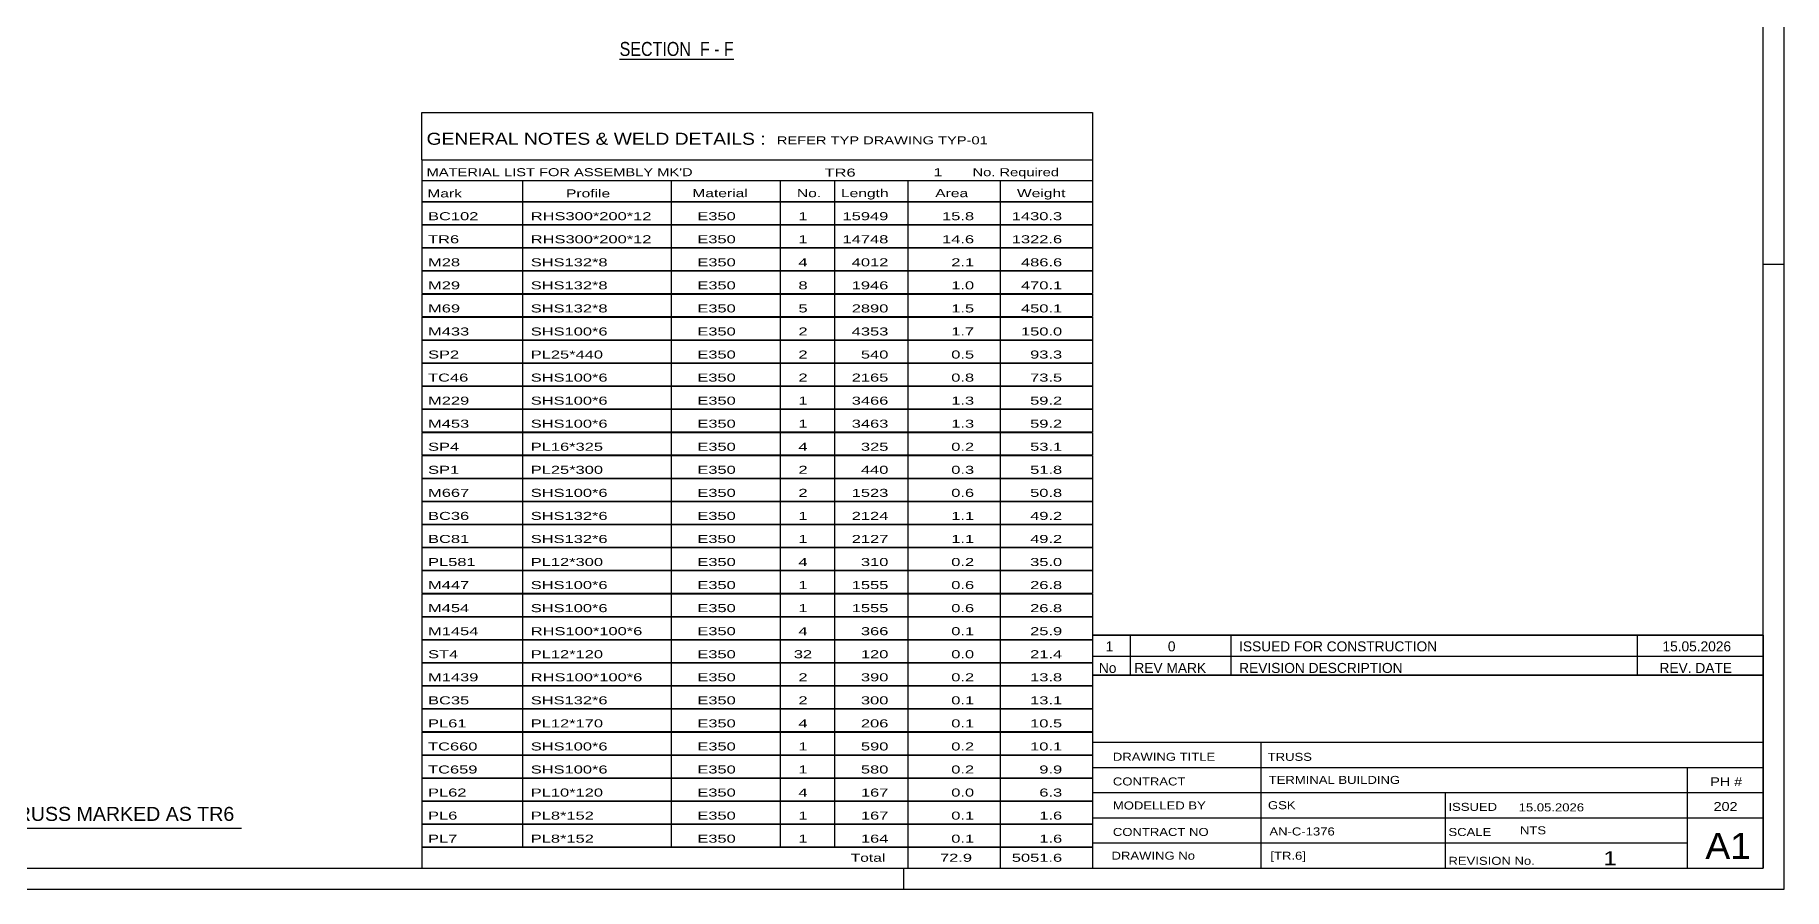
# Model space of a CAD drawing. Header units: millimetres. Extents: x -109 to 1080, y -501 to 340.
# Drawn here: x 662.5 to 1079.8, y -501.5 to -297.7 of the extents above; entities that cross this region are included whole.
import ezdxf

# ---------------------------------------------------------------- set-up
doc = ezdxf.new("R2010")
doc.units = ezdxf.units.MM
doc.styles.add('Arial', font='ARIAL.TTF', dxfattribs={"height": 0.2})
doc.styles.add('Arial Narrow', font='ARIALN.TTF', dxfattribs={"height": 0.2})

# ---------------------------------------------------------------- blocks, each defined once
blk = doc.blocks.new('Unknown-389666448-1162')
at = {"color": 5, "linetype": 'Continuous'}
for p, q in [((1079.83, -501.49), (1079.83, 339.51)), ((1074.83, -496.49), (1074.83, 334.51)), ((1079.83, -352.49), (1074.83, -352.49)), ((-104.17, -496.49), (1074.83, -496.49)), ((869.83, -501.49), (869.83, -496.49)), ((-109.17, -501.49), (1079.83, -501.49))]:
    blk.add_line(p, q, dxfattribs=at)
blk = doc.blocks.new('Unknown-389666448-28953')
at = {"color": 7, "linetype": 'Continuous'}
for p, q in [((914.83, -450.44), (914.83, -496.49)), ((914.83, -450.44), (1074.83, -450.44)), ((1074.83, -450.49), (1074.83, -496.49)), ((914.83, -466.49), (1074.83, -466.49)), ((954.97, -466.49), (954.97, -496.49)), ((914.83, -472.49), (1074.83, -472.49)), ((1056.83, -496.44), (1056.83, -472.44)), ((914.83, -478.49), (1074.83, -478.49)), ((998.97, -478.49), (998.97, -496.49)), ((914.83, -484.49), (1074.83, -484.49)), ((914.83, -490.49), (1056.83, -490.49)), ((914.83, -496.49), (1074.83, -496.49))]:
    blk.add_line(p, q, dxfattribs=at)
at = {"color": 7, "style": 'Arial Narrow'}
for s, height, width, p in [('DRAWING TITLE', 1.9089, 1.425378, (919.71, -470.89)), ('TRUSS', 1.909, 1.425378, (956.64, -470.91)), ('CONTRACT', 1.909, 1.425378, (919.71, -476.78)), ('TERMINAL BUILDING', 1.9089, 1.425378, (956.89, -476.42)), ('MODELLED BY', 1.9089, 1.425378, (919.71, -482.51)), ('GSK', 1.909, 1.425378, (956.71, -482.45)), ('ISSUED', 1.909, 1.425378, (999.77, -482.85)), ('15.05.2026', 1.909, 1.425378, (1016.52, -482.97)), ('CONTRACT NO', 1.9089, 1.425378, (919.71, -488.83)), ('AN-C-1376', 1.909, 1.425378, (957.06, -488.71)), ('SCALE', 1.909, 1.425378, (999.77, -488.84)), ('A1', 6.204, 1.25, (1061.07, -494.29)), ('DRAWING No', 1.909, 1.425378, (919.39, -494.49)), ('[TR.6]', 1.909, 1.425378, (957.29, -494.5)), ('REVISION No.', 1.9089, 1.425378, (999.77, -495.72)), ('1', 3.34, 1.5, (1036.74, -495.81))]:
    blk.add_text(s, height=height, dxfattribs=dict(at, width=width)).set_placement(p)
at = {"color": 7, "linetype": 'Continuous', "style": 'Arial Narrow'}
for s, height, width, p in [('PH #', 2.1, 1.42538, (1062.23, -476.94)), ('202', 2.1, 1.42538, (1063.02, -482.84)), ('NTS', 1.909, 1.425378, (1016.83, -488.44))]:
    blk.add_text(s, height=height, dxfattribs=dict(at, width=width)).set_placement(p)
blk = doc.blocks.new('Unknown-389666448-28954')
at = {"color": 7, "linetype": 'Continuous'}
for p, q in [((914.83, -440.94), (1074.83, -440.94)), ((1074.83, -440.94), (914.83, -440.94)), ((914.83, -440.94), (914.83, -445.94)), ((923.83, -440.94), (923.83, -445.94)), ((947.83, -440.94), (947.83, -445.94)), ((1044.83, -440.94), (1044.83, -445.94)), ((1074.83, -440.94), (1074.83, -445.94)), ((914.83, -445.94), (1074.83, -445.94)), ((914.83, -445.94), (914.83, -450.44)), ((914.83, -445.94), (1074.83, -445.94)), ((923.83, -445.94), (923.83, -450.44)), ((947.83, -445.94), (947.83, -450.44)), ((1044.83, -445.94), (1044.83, -450.44)), ((1074.83, -445.94), (1074.83, -450.44)), ((1074.83, -450.44), (914.83, -450.44))]:
    blk.add_line(p, q, dxfattribs=at)
at = {"color": 7, "linetype": 'Continuous', "style": 'Arial Narrow'}
for s, height, width, p in [('1', 2.39, 1.196471, (917.99, -444.79)), ('0', 2.39, 1.196471, (932.83, -444.79)), ('ISSUED FOR CONSTRUCTION', 2.3861, 1.196471, (949.83, -444.79)), ('15.05.2026', 2.386, 1.196471, (1050.83, -444.79)), ('No', 2.386, 1.2, (916.37, -449.94)), ('REV MARK', 2.386, 1.2, (924.83, -449.94)), ('REVISION DESCRIPTION', 2.3861, 1.2, (949.83, -449.94)), ('REV. DATE', 2.386, 1.2, (1050.11, -449.94))]:
    blk.add_text(s, height=height, dxfattribs=dict(at, width=width)).set_placement(p)
blk = doc.blocks.new('Unknown-389666448-28955')
at = {"color": 7, "linetype": 'Continuous'}
for p, q in [((754.83, -316.24), (914.83, -316.24)), ((754.83, -327.49), (754.83, -316.24)), ((914.83, -316.24), (914.83, -327.49)), ((754.83, -327.49), (914.83, -327.49)), ((754.83, -327.49), (754.83, -332.49)), ((914.83, -327.49), (914.83, -332.49)), ((754.83, -332.49), (914.83, -332.49)), ((754.83, -332.49), (754.83, -337.49)), ((778.83, -332.49), (778.83, -337.49)), ((814.33, -332.49), (814.33, -337.49)), ((840.33, -332.49), (840.33, -337.49)), ((853.33, -332.49), (853.33, -337.49)), ((870.83, -332.49), (870.83, -337.49)), ((892.83, -332.49), (892.83, -337.49)), ((914.83, -332.49), (914.83, -337.49)), ((754.83, -337.49), (914.83, -337.49)), ((754.83, -337.54), (754.83, -342.94)), ((754.83, -337.54), (914.83, -337.54)), ((778.83, -337.49), (778.83, -342.99)), ((814.33, -337.49), (814.33, -342.99)), ((840.33, -337.49), (840.33, -342.99)), ((853.33, -337.49), (853.33, -342.99)), ((870.83, -337.49), (870.83, -342.99)), ((892.83, -337.49), (892.83, -342.99)), ((914.83, -337.54), (914.83, -342.94)), ((754.83, -342.94), (914.83, -342.94)), ((754.83, -343.04), (754.83, -348.44)), ((754.83, -343.04), (914.83, -343.04)), ((778.83, -342.99), (778.83, -348.49)), ((814.33, -342.99), (814.33, -348.49)), ((840.33, -342.99), (840.33, -348.49)), ((853.33, -342.99), (853.33, -348.49)), ((870.83, -342.99), (870.83, -348.49)), ((892.83, -342.99), (892.83, -348.49)), ((914.83, -343.04), (914.83, -348.44)), ((754.83, -348.44), (914.83, -348.44)), ((754.83, -348.54), (754.83, -353.94)), ((754.83, -348.54), (914.83, -348.54)), ((778.83, -348.49), (778.83, -353.99)), ((814.33, -348.49), (814.33, -353.99)), ((840.33, -348.49), (840.33, -353.99)), ((853.33, -348.49), (853.33, -353.99)), ((870.83, -348.49), (870.83, -353.99)), ((892.83, -348.49), (892.83, -353.99)), ((914.83, -348.54), (914.83, -353.94)), ((754.83, -353.94), (914.83, -353.94)), ((754.83, -354.04), (754.83, -359.44)), ((754.83, -354.04), (914.83, -354.04)), ((778.83, -353.99), (778.83, -359.49)), ((814.33, -353.99), (814.33, -359.49)), ((840.33, -353.99), (840.33, -359.49)), ((853.33, -353.99), (853.33, -359.49)), ((870.83, -353.99), (870.83, -359.49)), ((892.83, -353.99), (892.83, -359.49)), ((914.83, -354.04), (914.83, -359.44)), ((754.83, -359.44), (914.83, -359.44)), ((754.83, -359.54), (754.83, -364.94)), ((754.83, -359.54), (914.83, -359.54)), ((778.83, -359.49), (778.83, -364.99)), ((814.33, -359.49), (814.33, -364.99)), ((840.33, -359.49), (840.33, -364.99)), ((853.33, -359.49), (853.33, -364.99)), ((870.83, -359.49), (870.83, -364.99)), ((892.83, -359.49), (892.83, -364.99)), ((914.83, -359.54), (914.83, -364.94)), ((754.83, -364.94), (914.83, -364.94)), ((754.83, -365.04), (754.83, -370.44)), ((754.83, -365.04), (914.83, -365.04)), ((778.83, -364.99), (778.83, -370.49)), ((814.33, -364.99), (814.33, -370.49)), ((840.33, -364.99), (840.33, -370.49)), ((853.33, -364.99), (853.33, -370.49)), ((870.83, -364.99), (870.83, -370.49)), ((892.83, -364.99), (892.83, -370.49)), ((914.83, -365.04), (914.83, -370.44)), ((754.83, -370.44), (914.83, -370.44)), ((754.83, -370.54), (754.83, -375.94)), ((754.83, -370.54), (914.83, -370.54)), ((778.83, -370.49), (778.83, -375.99)), ((814.33, -370.49), (814.33, -375.99)), ((840.33, -370.49), (840.33, -375.99)), ((853.33, -370.49), (853.33, -375.99)), ((870.83, -370.49), (870.83, -375.99)), ((892.83, -370.49), (892.83, -375.99)), ((914.83, -370.54), (914.83, -375.94)), ((754.83, -375.94), (914.83, -375.94)), ((754.83, -376.04), (754.83, -381.44)), ((754.83, -376.04), (914.83, -376.04)), ((778.83, -375.99), (778.83, -381.49)), ((814.33, -375.99), (814.33, -381.49)), ((840.33, -375.99), (840.33, -381.49)), ((853.33, -375.99), (853.33, -381.49)), ((870.83, -375.99), (870.83, -381.49)), ((892.83, -375.99), (892.83, -381.49)), ((914.83, -376.04), (914.83, -381.44)), ((754.83, -381.44), (914.83, -381.44)), ((754.83, -381.54), (754.83, -386.94)), ((754.83, -381.54), (914.83, -381.54)), ((778.83, -381.49), (778.83, -386.99)), ((814.33, -381.49), (814.33, -386.99)), ((840.33, -381.49), (840.33, -386.99)), ((853.33, -381.49), (853.33, -386.99)), ((870.83, -381.49), (870.83, -386.99)), ((892.83, -381.49), (892.83, -386.99)), ((914.83, -381.54), (914.83, -386.94)), ((754.83, -386.94), (914.83, -386.94)), ((754.83, -387.04), (754.83, -392.44)), ((754.83, -387.04), (914.83, -387.04)), ((778.83, -386.99), (778.83, -392.49)), ((814.33, -386.99), (814.33, -392.49)), ((840.33, -386.99), (840.33, -392.49)), ((853.33, -386.99), (853.33, -392.49)), ((870.83, -386.99), (870.83, -392.49)), ((892.83, -386.99), (892.83, -392.49)), ((914.83, -387.04), (914.83, -392.44)), ((754.83, -392.44), (914.83, -392.44)), ((754.83, -392.54), (754.83, -397.94)), ((754.83, -392.54), (914.83, -392.54)), ((778.83, -392.49), (778.83, -397.99)), ((814.33, -392.49), (814.33, -397.99)), ((840.33, -392.49), (840.33, -397.99)), ((853.33, -392.49), (853.33, -397.99)), ((870.83, -392.49), (870.83, -397.99)), ((892.83, -392.49), (892.83, -397.99)), ((914.83, -392.54), (914.83, -397.94)), ((754.83, -397.94), (914.83, -397.94)), ((754.83, -398.04), (754.83, -403.44)), ((754.83, -398.04), (914.83, -398.04)), ((778.83, -397.99), (778.83, -403.49)), ((814.33, -397.99), (814.33, -403.49)), ((840.33, -397.99), (840.33, -403.49)), ((853.33, -397.99), (853.33, -403.49)), ((870.83, -397.99), (870.83, -403.49)), ((892.83, -397.99), (892.83, -403.49)), ((914.83, -398.04), (914.83, -403.44)), ((754.83, -403.44), (914.83, -403.44)), ((754.83, -403.54), (754.83, -408.94)), ((754.83, -403.54), (914.83, -403.54)), ((778.83, -403.49), (778.83, -408.99)), ((814.33, -403.49), (814.33, -408.99)), ((840.33, -403.49), (840.33, -408.99)), ((853.33, -403.49), (853.33, -408.99)), ((870.83, -403.49), (870.83, -408.99)), ((892.83, -403.49), (892.83, -408.99)), ((914.83, -403.54), (914.83, -408.94)), ((754.83, -408.94), (914.83, -408.94)), ((754.83, -409.04), (754.83, -414.44)), ((754.83, -409.04), (914.83, -409.04)), ((778.83, -408.99), (778.83, -414.49)), ((814.33, -408.99), (814.33, -414.49)), ((840.33, -408.99), (840.33, -414.49)), ((853.33, -408.99), (853.33, -414.49)), ((870.83, -408.99), (870.83, -414.49)), ((892.83, -408.99), (892.83, -414.49)), ((914.83, -409.04), (914.83, -414.44)), ((754.83, -414.44), (914.83, -414.44)), ((754.83, -414.54), (754.83, -419.94)), ((754.83, -414.54), (914.83, -414.54)), ((778.83, -414.49), (778.83, -419.99)), ((814.33, -414.49), (814.33, -419.99)), ((840.33, -414.49), (840.33, -419.99)), ((853.33, -414.49), (853.33, -419.99)), ((870.83, -414.49), (870.83, -419.99)), ((892.83, -414.49), (892.83, -419.99)), ((914.83, -414.54), (914.83, -419.94)), ((754.83, -419.94), (914.83, -419.94)), ((754.83, -420.04), (754.83, -425.44)), ((754.83, -420.04), (914.83, -420.04)), ((778.83, -419.99), (778.83, -425.49)), ((814.33, -419.99), (814.33, -425.49)), ((840.33, -419.99), (840.33, -425.49)), ((853.33, -419.99), (853.33, -425.49)), ((870.83, -419.99), (870.83, -425.49)), ((892.83, -419.99), (892.83, -425.49)), ((914.83, -420.04), (914.83, -425.44)), ((754.83, -425.44), (914.83, -425.44)), ((754.83, -425.54), (754.83, -430.94)), ((754.83, -425.54), (914.83, -425.54)), ((778.83, -425.49), (778.83, -430.99)), ((814.33, -425.49), (814.33, -430.99)), ((840.33, -425.49), (840.33, -430.99)), ((853.33, -425.49), (853.33, -430.99)), ((870.83, -425.49), (870.83, -430.99)), ((892.83, -425.49), (892.83, -430.99)), ((914.83, -425.54), (914.83, -430.94)), ((754.83, -430.94), (914.83, -430.94)), ((754.83, -431.04), (754.83, -436.44)), ((754.83, -431.04), (914.83, -431.04)), ((778.83, -430.99), (778.83, -436.49)), ((814.33, -430.99), (814.33, -436.49)), ((840.33, -430.99), (840.33, -436.49)), ((853.33, -430.99), (853.33, -436.49)), ((870.83, -430.99), (870.83, -436.49)), ((892.83, -430.99), (892.83, -436.49)), ((914.83, -431.04), (914.83, -436.44)), ((754.83, -436.44), (914.83, -436.44)), ((754.83, -436.54), (754.83, -441.94)), ((754.83, -436.54), (914.83, -436.54)), ((778.83, -436.49), (778.83, -441.99)), ((814.33, -436.49), (814.33, -441.99)), ((840.33, -436.49), (840.33, -441.99)), ((853.33, -436.49), (853.33, -441.99)), ((870.83, -436.49), (870.83, -441.99)), ((892.83, -436.49), (892.83, -441.99)), ((914.83, -436.54), (914.83, -441.94)), ((754.83, -441.94), (914.83, -441.94)), ((754.83, -442.04), (754.83, -447.44)), ((754.83, -442.04), (914.83, -442.04)), ((778.83, -441.99), (778.83, -447.49)), ((814.33, -441.99), (814.33, -447.49)), ((840.33, -441.99), (840.33, -447.49)), ((853.33, -441.99), (853.33, -447.49)), ((870.83, -441.99), (870.83, -447.49)), ((892.83, -441.99), (892.83, -447.49)), ((914.83, -442.04), (914.83, -447.44)), ((754.83, -447.44), (914.83, -447.44)), ((754.83, -447.54), (754.83, -452.94)), ((754.83, -447.54), (914.83, -447.54)), ((778.83, -447.49), (778.83, -452.99)), ((814.33, -447.49), (814.33, -452.99)), ((840.33, -447.49), (840.33, -452.99)), ((853.33, -447.49), (853.33, -452.99)), ((870.83, -447.49), (870.83, -452.99)), ((892.83, -447.49), (892.83, -452.99)), ((914.83, -447.54), (914.83, -452.94)), ((754.83, -452.94), (914.83, -452.94)), ((754.83, -453.04), (754.83, -458.44)), ((754.83, -453.04), (914.83, -453.04)), ((778.83, -452.99), (778.83, -458.49)), ((814.33, -452.99), (814.33, -458.49)), ((840.33, -452.99), (840.33, -458.49)), ((853.33, -452.99), (853.33, -458.49)), ((870.83, -452.99), (870.83, -458.49)), ((892.83, -452.99), (892.83, -458.49)), ((914.83, -453.04), (914.83, -458.44)), ((754.83, -458.44), (914.83, -458.44)), ((754.83, -458.54), (754.83, -463.94)), ((754.83, -458.54), (914.83, -458.54)), ((778.83, -458.49), (778.83, -463.99)), ((814.33, -458.49), (814.33, -463.99)), ((840.33, -458.49), (840.33, -463.99)), ((853.33, -458.49), (853.33, -463.99)), ((870.83, -458.49), (870.83, -463.99)), ((892.83, -458.49), (892.83, -463.99)), ((914.83, -458.54), (914.83, -463.94)), ((754.83, -463.94), (914.83, -463.94)), ((754.83, -464.04), (754.83, -469.44)), ((754.83, -464.04), (914.83, -464.04)), ((778.83, -463.99), (778.83, -469.49)), ((814.33, -463.99), (814.33, -469.49)), ((840.33, -463.99), (840.33, -469.49)), ((853.33, -463.99), (853.33, -469.49)), ((870.83, -463.99), (870.83, -469.49)), ((892.83, -463.99), (892.83, -469.49)), ((914.83, -464.04), (914.83, -469.44)), ((754.83, -469.44), (914.83, -469.44)), ((754.83, -469.54), (754.83, -474.94)), ((754.83, -469.54), (914.83, -469.54)), ((778.83, -469.49), (778.83, -474.99)), ((814.33, -469.49), (814.33, -474.99)), ((840.33, -469.49), (840.33, -474.99)), ((853.33, -469.49), (853.33, -474.99)), ((870.83, -469.49), (870.83, -474.99)), ((892.83, -469.49), (892.83, -474.99)), ((914.83, -469.54), (914.83, -474.94)), ((754.83, -474.94), (914.83, -474.94)), ((754.83, -475.04), (754.83, -480.44)), ((754.83, -475.04), (914.83, -475.04)), ((778.83, -474.99), (778.83, -480.49)), ((814.33, -474.99), (814.33, -480.49)), ((840.33, -474.99), (840.33, -480.49)), ((853.33, -474.99), (853.33, -480.49)), ((870.83, -474.99), (870.83, -480.49)), ((892.83, -474.99), (892.83, -480.49)), ((914.83, -475.04), (914.83, -480.44)), ((754.83, -480.44), (914.83, -480.44)), ((754.83, -480.54), (754.83, -485.94)), ((754.83, -480.54), (914.83, -480.54)), ((778.83, -480.49), (778.83, -485.99)), ((814.33, -480.49), (814.33, -485.99)), ((840.33, -480.49), (840.33, -485.99)), ((853.33, -480.49), (853.33, -485.99)), ((870.83, -480.49), (870.83, -485.99)), ((892.83, -480.49), (892.83, -485.99)), ((914.83, -480.54), (914.83, -485.94)), ((754.83, -485.94), (914.83, -485.94)), ((754.83, -486.04), (754.83, -491.44)), ((754.83, -486.04), (914.83, -486.04)), ((778.83, -485.99), (778.83, -491.49)), ((814.33, -485.99), (814.33, -491.49)), ((840.33, -485.99), (840.33, -491.49)), ((853.33, -485.99), (853.33, -491.49)), ((870.83, -485.99), (870.83, -491.49)), ((892.83, -485.99), (892.83, -491.49)), ((914.83, -486.04), (914.83, -491.44)), ((754.83, -491.44), (914.83, -491.44)), ((754.83, -491.49), (914.83, -491.49)), ((754.83, -491.49), (754.83, -496.49)), ((870.83, -491.49), (870.83, -496.49)), ((892.83, -491.49), (892.83, -496.49)), ((914.83, -491.49), (914.83, -496.49)), ((754.83, -496.49), (914.83, -496.49))]:
    blk.add_line(p, q, dxfattribs=at)
at = {"color": 7, "style": 'Arial Narrow'}
for s, height, width, p in [('GENERAL NOTES & WELD DETAILS :', 2.8633, 1.4, (755.98, -323.93)), ('REFER TYP DRAWING TYP-01', 1.9089, 1.6, (839.53, -323.83)), ("MATERIAL LIST FOR ASSEMBLY MK'D", 1.9089, 1.6, (755.98, -331.43)), ('TR6', 1.909, 1.794707, (850.92, -331.52)), ('1', 1.91, 1.794707, (876.91, -331.43)), ('No. Required', 1.9089, 1.6, (886.24, -331.43)), ('Mark', 1.909, 1.7, (756.16, -336.49)), ('Profile', 1.909, 1.7, (789.24, -336.49)), ('Material', 1.909, 1.7, (819.37, -336.43)), ('No.', 1.909, 1.7, (844.33, -336.43)), ('Length', 1.909, 1.7, (854.83, -336.43)), ('Area', 1.909, 1.7, (877.33, -336.43)), ('Weight', 1.909, 1.7, (896.83, -336.43))]:
    blk.add_text(s, height=height, dxfattribs=dict(at, width=width)).set_placement(p)
at = {"color": 7, "linetype": 'Continuous', "style": 'Arial Narrow'}
for s, height, width, p in [('BC102', 1.909, 1.794707, (756.33, -341.93)), ('RHS300*200*12', 1.9089, 1.794707, (780.83, -341.93)), ('E350', 1.909, 1.794707, (820.57, -341.93)), ('1', 1.91, 1.794707, (844.69, -341.93)), ('15949', 1.909, 1.794707, (855.22, -341.93)), ('15.8', 1.909, 1.794707, (878.96, -341.93)), ('1430.3', 1.909, 1.794707, (895.6, -341.93)), ('TR6', 1.909, 1.794707, (756.33, -347.43)), ('RHS300*200*12', 1.9089, 1.794707, (780.83, -347.43)), ('E350', 1.909, 1.794707, (820.57, -347.43)), ('1', 1.91, 1.794707, (844.69, -347.43)), ('14748', 1.909, 1.794707, (855.22, -347.43)), ('14.6', 1.909, 1.794707, (878.96, -347.43)), ('1322.6', 1.909, 1.794707, (895.6, -347.43)), ('M28', 1.909, 1.794707, (756.33, -352.93)), ('SHS132*8', 1.909, 1.794707, (780.83, -352.93)), ('E350', 1.909, 1.794707, (820.57, -352.93)), ('4', 1.91, 1.794707, (844.69, -352.93)), ('4012', 1.909, 1.794707, (857.41, -352.93)), ('2.1', 1.909, 1.794707, (881.15, -352.93)), ('486.6', 1.909, 1.794707, (897.79, -352.93)), ('M29', 1.909, 1.794707, (756.33, -358.43)), ('SHS132*8', 1.909, 1.794707, (780.83, -358.43)), ('E350', 1.909, 1.794707, (820.57, -358.43)), ('8', 1.91, 1.794707, (844.69, -358.43)), ('1946', 1.909, 1.794707, (857.41, -358.43)), ('1.0', 1.909, 1.794707, (881.15, -358.43)), ('470.1', 1.909, 1.794707, (897.79, -358.43)), ('M69', 1.909, 1.794707, (756.33, -363.93)), ('SHS132*8', 1.909, 1.794707, (780.83, -363.93)), ('E350', 1.909, 1.794707, (820.57, -363.93)), ('5', 1.91, 1.794707, (844.69, -363.93)), ('2890', 1.909, 1.794707, (857.41, -363.93)), ('1.5', 1.909, 1.794707, (881.15, -363.93)), ('450.1', 1.909, 1.794707, (897.79, -363.93)), ('M433', 1.909, 1.794707, (756.33, -369.43)), ('SHS100*6', 1.909, 1.794707, (780.83, -369.43)), ('E350', 1.909, 1.794707, (820.57, -369.43)), ('2', 1.91, 1.794707, (844.69, -369.43)), ('4353', 1.909, 1.794707, (857.41, -369.43)), ('1.7', 1.909, 1.794707, (881.15, -369.43)), ('150.0', 1.909, 1.794707, (897.79, -369.43)), ('SP2', 1.909, 1.794707, (756.33, -374.93)), ('PL25*440', 1.909, 1.794707, (780.83, -374.93)), ('E350', 1.909, 1.794707, (820.57, -374.93)), ('2', 1.91, 1.794707, (844.69, -374.93)), ('540', 1.909, 1.794707, (859.6, -374.93)), ('0.5', 1.909, 1.794707, (881.15, -374.93)), ('93.3', 1.909, 1.794707, (899.97, -374.93)), ('TC46', 1.909, 1.794707, (756.33, -380.43)), ('SHS100*6', 1.909, 1.794707, (780.83, -380.43)), ('E350', 1.909, 1.794707, (820.57, -380.43)), ('2', 1.91, 1.794707, (844.69, -380.43)), ('2165', 1.909, 1.794707, (857.41, -380.43)), ('0.8', 1.909, 1.794707, (881.15, -380.43)), ('73.5', 1.909, 1.794707, (899.97, -380.43)), ('M229', 1.909, 1.794707, (756.33, -385.93)), ('SHS100*6', 1.909, 1.794707, (780.83, -385.93)), ('E350', 1.909, 1.794707, (820.57, -385.93)), ('1', 1.91, 1.794707, (844.69, -385.93)), ('3466', 1.909, 1.794707, (857.41, -385.93)), ('1.3', 1.909, 1.794707, (881.15, -385.93)), ('59.2', 1.909, 1.794707, (899.97, -385.93)), ('M453', 1.909, 1.794707, (756.33, -391.43)), ('SHS100*6', 1.909, 1.794707, (780.83, -391.43)), ('E350', 1.909, 1.794707, (820.57, -391.43)), ('1', 1.91, 1.794707, (844.69, -391.43)), ('3463', 1.909, 1.794707, (857.41, -391.43)), ('1.3', 1.909, 1.794707, (881.15, -391.43)), ('59.2', 1.909, 1.794707, (899.97, -391.43)), ('SP4', 1.909, 1.794707, (756.33, -396.93)), ('PL16*325', 1.909, 1.794707, (780.83, -396.93)), ('E350', 1.909, 1.794707, (820.57, -396.93)), ('4', 1.91, 1.794707, (844.69, -396.93)), ('325', 1.909, 1.794707, (859.6, -396.93)), ('0.2', 1.909, 1.794707, (881.15, -396.93)), ('53.1', 1.909, 1.794707, (899.97, -396.93)), ('SP1', 1.909, 1.794707, (756.33, -402.43)), ('PL25*300', 1.909, 1.794707, (780.83, -402.43)), ('E350', 1.909, 1.794707, (820.57, -402.43)), ('2', 1.91, 1.794707, (844.69, -402.43)), ('440', 1.909, 1.794707, (859.6, -402.43)), ('0.3', 1.909, 1.794707, (881.15, -402.43)), ('51.8', 1.909, 1.794707, (899.97, -402.43)), ('M667', 1.909, 1.794707, (756.33, -407.93)), ('SHS100*6', 1.909, 1.794707, (780.83, -407.93)), ('E350', 1.909, 1.794707, (820.57, -407.93)), ('2', 1.91, 1.794707, (844.69, -407.93)), ('1523', 1.909, 1.794707, (857.41, -407.93)), ('0.6', 1.909, 1.794707, (881.15, -407.93)), ('50.8', 1.909, 1.794707, (899.97, -407.93)), ('BC36', 1.909, 1.794707, (756.33, -413.43)), ('SHS132*6', 1.909, 1.794707, (780.83, -413.43)), ('E350', 1.909, 1.794707, (820.57, -413.43)), ('1', 1.91, 1.794707, (844.69, -413.43)), ('2124', 1.909, 1.794707, (857.41, -413.43)), ('1.1', 1.909, 1.794707, (881.15, -413.43)), ('49.2', 1.909, 1.794707, (899.97, -413.43)), ('BC81', 1.909, 1.794707, (756.33, -418.93)), ('SHS132*6', 1.909, 1.794707, (780.83, -418.93)), ('E350', 1.909, 1.794707, (820.57, -418.93)), ('1', 1.91, 1.794707, (844.69, -418.93)), ('2127', 1.909, 1.794707, (857.41, -418.93)), ('1.1', 1.909, 1.794707, (881.15, -418.93)), ('49.2', 1.909, 1.794707, (899.97, -418.93)), ('PL581', 1.909, 1.794707, (756.33, -424.43)), ('PL12*300', 1.909, 1.794707, (780.83, -424.43)), ('E350', 1.909, 1.794707, (820.57, -424.43)), ('4', 1.91, 1.794707, (844.69, -424.43)), ('310', 1.909, 1.794707, (859.6, -424.43)), ('0.2', 1.909, 1.794707, (881.15, -424.43)), ('35.0', 1.909, 1.794707, (899.97, -424.43)), ('M447', 1.909, 1.794707, (756.33, -429.93)), ('SHS100*6', 1.909, 1.794707, (780.83, -429.93)), ('E350', 1.909, 1.794707, (820.57, -429.93)), ('1', 1.91, 1.794707, (844.69, -429.93)), ('1555', 1.909, 1.794707, (857.41, -429.93)), ('0.6', 1.909, 1.794707, (881.15, -429.93)), ('26.8', 1.909, 1.794707, (899.97, -429.93)), ('M454', 1.909, 1.794707, (756.33, -435.43)), ('SHS100*6', 1.909, 1.794707, (780.83, -435.43)), ('E350', 1.909, 1.794707, (820.57, -435.43)), ('1', 1.91, 1.794707, (844.69, -435.43)), ('1555', 1.909, 1.794707, (857.41, -435.43)), ('0.6', 1.909, 1.794707, (881.15, -435.43)), ('26.8', 1.909, 1.794707, (899.97, -435.43)), ('M1454', 1.909, 1.794707, (756.33, -440.93)), ('RHS100*100*6', 1.9089, 1.794707, (780.83, -440.93)), ('E350', 1.909, 1.794707, (820.57, -440.93)), ('4', 1.91, 1.794707, (844.69, -440.93)), ('366', 1.909, 1.794707, (859.6, -440.93)), ('0.1', 1.909, 1.794707, (881.15, -440.93)), ('25.9', 1.909, 1.794707, (899.97, -440.93)), ('ST4', 1.909, 1.794707, (756.33, -446.43)), ('PL12*120', 1.909, 1.794707, (780.83, -446.43)), ('E350', 1.909, 1.794707, (820.57, -446.43)), ('32', 1.909, 1.794707, (843.59, -446.43)), ('120', 1.909, 1.794707, (859.6, -446.43)), ('0.0', 1.909, 1.794707, (881.15, -446.43)), ('21.4', 1.909, 1.794707, (899.97, -446.43)), ('M1439', 1.909, 1.794707, (756.33, -451.93)), ('RHS100*100*6', 1.9089, 1.794707, (780.83, -451.93)), ('E350', 1.909, 1.794707, (820.57, -451.93)), ('2', 1.91, 1.794707, (844.69, -451.93)), ('390', 1.909, 1.794707, (859.6, -451.93)), ('0.2', 1.909, 1.794707, (881.15, -451.93)), ('13.8', 1.909, 1.794707, (899.97, -451.93)), ('BC35', 1.909, 1.794707, (756.33, -457.43)), ('SHS132*6', 1.909, 1.794707, (780.83, -457.43)), ('E350', 1.909, 1.794707, (820.57, -457.43)), ('2', 1.91, 1.794707, (844.69, -457.43)), ('300', 1.909, 1.794707, (859.6, -457.43)), ('0.1', 1.909, 1.794707, (881.15, -457.43)), ('13.1', 1.909, 1.794707, (899.97, -457.43)), ('PL61', 1.909, 1.794707, (756.33, -462.93)), ('PL12*170', 1.909, 1.794707, (780.83, -462.93)), ('E350', 1.909, 1.794707, (820.57, -462.93)), ('4', 1.91, 1.794707, (844.69, -462.93)), ('206', 1.909, 1.794707, (859.6, -462.93)), ('0.1', 1.909, 1.794707, (881.15, -462.93)), ('10.5', 1.909, 1.794707, (899.97, -462.93)), ('TC660', 1.909, 1.794707, (756.33, -468.43)), ('SHS100*6', 1.909, 1.794707, (780.83, -468.43)), ('E350', 1.909, 1.794707, (820.57, -468.43)), ('1', 1.91, 1.794707, (844.69, -468.43)), ('590', 1.909, 1.794707, (859.6, -468.43)), ('0.2', 1.909, 1.794707, (881.15, -468.43)), ('10.1', 1.909, 1.794707, (899.97, -468.43)), ('TC659', 1.909, 1.794707, (756.33, -473.93)), ('SHS100*6', 1.909, 1.794707, (780.83, -473.93)), ('E350', 1.909, 1.794707, (820.57, -473.93)), ('1', 1.91, 1.794707, (844.69, -473.93)), ('580', 1.909, 1.794707, (859.6, -473.93)), ('0.2', 1.909, 1.794707, (881.15, -473.93)), ('9.9', 1.909, 1.794707, (902.16, -473.93)), ('PL62', 1.909, 1.794707, (756.33, -479.43)), ('PL10*120', 1.909, 1.794707, (780.83, -479.43)), ('E350', 1.909, 1.794707, (820.57, -479.43)), ('4', 1.91, 1.794707, (844.69, -479.43)), ('167', 1.909, 1.794707, (859.6, -479.43)), ('0.0', 1.909, 1.794707, (881.15, -479.43)), ('6.3', 1.909, 1.794707, (902.16, -479.43)), ('PL6', 1.909, 1.794707, (756.33, -484.93)), ('PL8*152', 1.909, 1.794707, (780.83, -484.93)), ('E350', 1.909, 1.794707, (820.57, -484.93)), ('1', 1.91, 1.794707, (844.69, -484.93)), ('167', 1.909, 1.794707, (859.6, -484.93)), ('0.1', 1.909, 1.794707, (881.15, -484.93)), ('1.6', 1.909, 1.794707, (902.16, -484.93)), ('PL7', 1.909, 1.794707, (756.33, -490.43)), ('PL8*152', 1.909, 1.794707, (780.83, -490.43)), ('E350', 1.909, 1.794707, (820.57, -490.43)), ('1', 1.91, 1.794707, (844.69, -490.43)), ('164', 1.909, 1.794707, (859.6, -490.43)), ('0.1', 1.909, 1.794707, (881.15, -490.43)), ('1.6', 1.909, 1.794707, (902.16, -490.43)), ('Total', 1.909, 1.7, (857.16, -494.99)), ('72.9', 1.909, 1.794707, (878.47, -494.99)), ('5051.6', 1.909, 1.794707, (895.6, -494.99))]:
    blk.add_text(s, height=height, dxfattribs=dict(at, width=width)).set_placement(p)
blk = doc.blocks.new('Unknown-389666448-28956')
at = {"color": 7, "linetype": 'Continuous'}
blk.add_line((641.83, -486.99), (711.83, -486.99), dxfattribs=at)
at = {"color": 7, "style": 'Arial'}
blk.add_text('ONE-TRUSS MARKED AS TR6', height=3.3428, dxfattribs=at).set_placement((643.67, -485.24))
blk = doc.blocks.new('Unknown-389666448-17 - 12112')
at = {"color": 6, "linetype": 'Continuous'}
blk.add_line((802.03, -303.49), (829.24, -303.49), dxfattribs=at)
at = {"color": 0, "linetype": 'Continuous'}
blk.add_wipeout([(820.13, -302.74), (820.13, -299.24), (802.03, -299.24), (802.03, -302.74)], dxfattribs=at)
at = {"color": 7, "linetype": 'Continuous', "style": 'Arial Narrow'}
blk.add_text('SECTION ', height=3.34, dxfattribs=at).set_placement((802.03, -302.74))
at = {"color": 0, "linetype": 'Continuous'}
blk.add_wipeout([(823.53, -302.74), (823.53, -299.24), (821.18, -299.24), (821.18, -302.74)], dxfattribs=at)
blk.add_wipeout([(825.85, -302.74), (825.85, -299.24), (824.58, -299.24), (824.58, -302.74)], dxfattribs=at)
at = {"color": 7, "linetype": 'Continuous', "style": 'Arial Narrow'}
blk.add_text('F', height=3.34, dxfattribs=at).set_placement((821.18, -302.74))
at = {"color": 0, "linetype": 'Continuous'}
blk.add_wipeout([(829.24, -302.74), (829.24, -299.24), (826.9, -299.24), (826.9, -302.74)], dxfattribs=at)
at = {"color": 7, "linetype": 'Continuous', "style": 'Arial Narrow'}
for s, p in [('F', (826.9, -302.74)), ('-', (824.58, -302.74))]:
    blk.add_text(s, height=3.34, dxfattribs=at).set_placement(p)

msp = doc.modelspace()

# ---------------------------------------------------------------- block references
for name in ['Unknown-389666448-1162', 'Unknown-389666448-28955', 'Unknown-389666448-28954', 'Unknown-389666448-28953', 'Unknown-389666448-28956']:
    msp.add_blockref(name, (0, 0))

# ---------------------------------------------------------------- next in the draw order: block references
msp.add_blockref('Unknown-389666448-17 - 12112', (0, 0))

doc.saveas('drawing.dxf')
